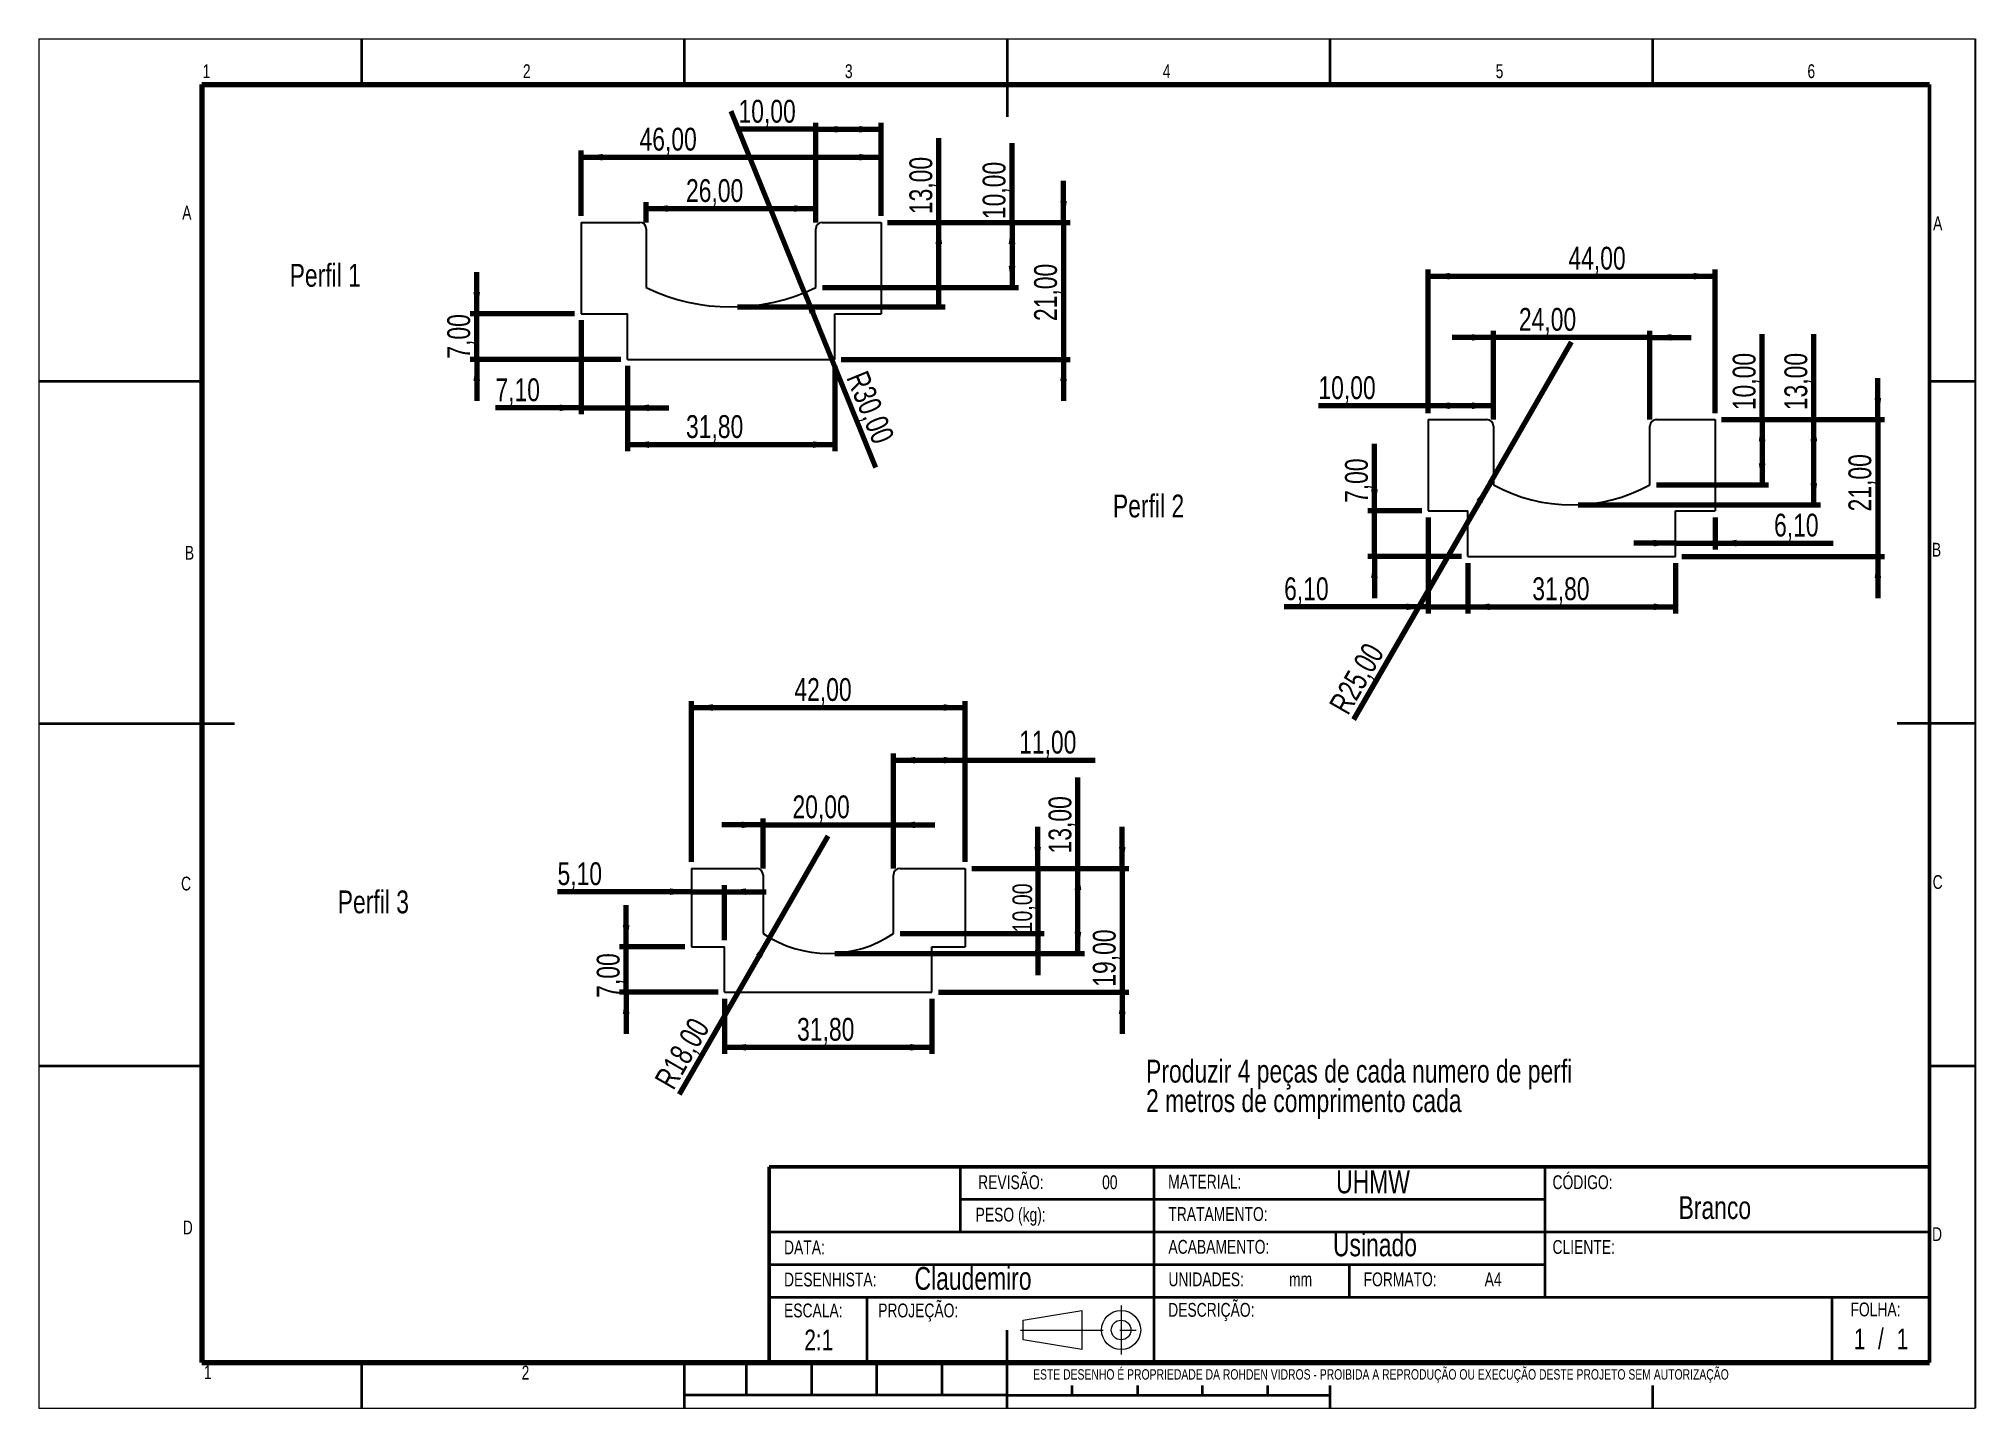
# Model space of a CAD drawing. Header units: millimetres. Extents: x 0 to 297, y 0 to 210.
import ezdxf

# ---------------------------------------------------------------- set-up
doc = ezdxf.new("R2010")
doc.units = ezdxf.units.MM
doc.linetypes.add('CENTERX2', pattern=[20.32, 12.7, -2.54, 2.54, -2.54])
doc.layers.add('LETRAS_PRETAS', color=7, linetype='Continuous')
doc.layers.add('LINHA_0_3MM', color=7, linetype='Continuous')
doc.layers.add('LINHA_0_5MM', color=7, linetype='Continuous', lineweight=70)
doc.styles.add('SLDTEXTSTYLE0', font='TXT', dxfattribs={"width": 0.75})
doc.dimstyles.new('SLDDIMSTYLE0', dxfattribs={"dimtxt": 3.5, "dimasz": 3.302, "dimexe": 0, "dimexo": 0.0625, "dimgap": 0.875, "dimtad": 1, "dimrnd": 1e-09, "dimzin": 12, "dimdsep": 46, "dimtxsty": 'SLDTEXTSTYLE0', "dimsah": 1, "dimcen": 0.09, "dimadec": 0, "dimazin": 3, "dimtfac": 1, "dimtmove": 0, "dimatfit": 0, "dimfxl": 0, "dimfrac": 2, "dimtolj": 1, "dimtzin": 12, "dimarcsym": 0})
doc.dimstyles.new('SLDDIMSTYLE1', dxfattribs={"dimtxt": 3.5, "dimasz": 3.302, "dimexe": 0, "dimexo": 0.0625, "dimgap": 0.875, "dimtad": 1, "dimrnd": 1e-09, "dimzin": 12, "dimdsep": 46, "dimtxsty": 'SLDTEXTSTYLE0', "dimsah": 1, "dimcen": 0.09, "dimadec": 0, "dimazin": 3, "dimtfac": 1, "dimtofl": 0, "dimtmove": 0, "dimatfit": 3, "dimfxl": 0, "dimfrac": 2, "dimtolj": 1, "dimtzin": 12, "dimarcsym": 0})
doc.dimstyles.new('SLDDIMSTYLE2', dxfattribs={"dimtxt": 3.5, "dimasz": 3.302, "dimexe": 0, "dimexo": 0.0625, "dimgap": 0.875, "dimtad": 1, "dimrnd": 1e-09, "dimzin": 12, "dimdsep": 46, "dimtxsty": 'SLDTEXTSTYLE0', "dimsah": 1, "dimcen": 0, "dimadec": 0, "dimazin": 3, "dimtfac": 1, "dimtofl": 0, "dimtmove": 0, "dimatfit": 3, "dimfxl": 0, "dimfrac": 2, "dimtolj": 1, "dimtzin": 12, "dimarcsym": 0})
doc.dimstyles.new('SLDDIMSTYLE3', dxfattribs={"dimtxt": 3, "dimasz": 3.302, "dimexe": 0, "dimexo": 0.0625, "dimgap": 0.75, "dimtad": 1, "dimrnd": 1e-09, "dimzin": 12, "dimdsep": 46, "dimtxsty": 'SLDTEXTSTYLE0', "dimsah": 1, "dimcen": 0.09, "dimadec": 0, "dimazin": 3, "dimtfac": 1, "dimtmove": 0, "dimatfit": 0, "dimfxl": 0, "dimfrac": 2, "dimtolj": 1, "dimtzin": 12, "dimarcsym": 0})

# ---------------------------------------------------------------- blocks, each defined once
blk = doc.blocks.new('SW_NOTE_0')
at = {"layer": 'LINHA_0_5MM', "color": 0, "char_height": 3.5, "attachment_point": 1, "style": 'SLDTEXTSTYLE0'}
for s, insert in [('Produzir 4 peças de cada numero de perfi', (0, 4.51)), ('2 metros de comprimento cada', (0, -0.01))]:
    blk.add_mtext(s, dxfattribs=dict(at, insert=insert))
blk = doc.blocks.new('SW_NOTE_0_1')
at = {"layer": 'LETRAS_PRETAS', "color": 0, "char_height": 2.117, "attachment_point": 1, "style": 'SLDTEXTSTYLE0'}
for s, insert in [('FORMATO:', (0, 2.73)), ('A4', (18.56, 2.73))]:
    blk.add_mtext(s, dxfattribs=dict(at, insert=insert))
blk = doc.blocks.new('SW_NOTE_0_2')
at = {"layer": 'LETRAS_PRETAS', "color": 0, "attachment_point": 1, "style": 'SLDTEXTSTYLE0'}
for s, insert, char_height in [('UNIDADES:', (0, 2.73), 2.12), ('mm', (18.5, 2.73), 2.117)]:
    blk.add_mtext(s, dxfattribs=dict(at, insert=insert, char_height=char_height))
blk = doc.blocks.new('SW_NOTE_0_3')
at = {"layer": 'LETRAS_PRETAS', "color": 0, "char_height": 3.17, "attachment_point": 2, "style": 'SLDTEXTSTYLE0'}
for s, insert in [('1', (1.19, 4.09)), ('/', (4.44, 4.09)), ('1', (7.76, 4.09))]:
    blk.add_mtext(s, dxfattribs=dict(at, insert=insert))
blk = doc.blocks.new('_D')
at = {"layer": 'LINHA_0_5MM'}
for p, q in [((166.17, 82.78), (166.17, 89.13)), ((143.09, 82.78), (167.17, 82.78)), ((166.17, 82.78), (166.17, 63.78)), ((137.99, 63.78), (167.17, 63.78)), ((166.17, 63.78), (166.17, 57.43))]:
    blk.add_line(p, q, dxfattribs=at)
for points in [[(166.17, 82.78), (166.68, 86.08), (165.66, 86.08)], [(166.17, 63.78), (165.66, 60.48), (166.68, 60.48)]]:
    blk.add_solid(points, dxfattribs=at)
at = {"layer": 'LINHA_0_5MM', "insert": (161.66, 64.64), "char_height": 3.5, "attachment_point": 1, "rotation": 90, "style": 'SLDTEXTSTYLE0'}
blk.add_mtext('19,00', dxfattribs=at)
blk = doc.blocks.new('_D_1')
at = {"layer": 'LINHA_0_5MM'}
for p, q in [((105.19, 62.78), (105.19, 54.35)), ((136.99, 62.78), (136.99, 54.35)), ((105.19, 55.35), (136.99, 55.35))]:
    blk.add_line(p, q, dxfattribs=at)
for points in [[(105.19, 55.35), (108.49, 54.84), (108.49, 55.86)], [(136.99, 55.35), (133.69, 55.86), (133.69, 54.84)]]:
    blk.add_solid(points, dxfattribs=at)
at = {"layer": 'LINHA_0_5MM', "insert": (116.31, 59.86), "char_height": 3.5, "attachment_point": 1, "style": 'SLDTEXTSTYLE0'}
blk.add_mtext('31,80', dxfattribs=at)
blk = doc.blocks.new('_D_2')
at = {"layer": 'LINHA_0_5MM'}
for q in [(121.09, 87.75), (98.22, 48.13)]:
    blk.add_line((112.09, 72.16), q, dxfattribs=at)
blk.add_solid([(112.09, 72.16), (110, 69.55), (110.88, 69.05)], dxfattribs=at)
at = {"layer": 'LINHA_0_5MM', "insert": (94.31, 50.38), "char_height": 3.5, "attachment_point": 1, "rotation": 60, "style": 'SLDTEXTSTYLE0'}
blk.add_mtext('R18,00', dxfattribs=at)
blk = doc.blocks.new('_D_3')
at = {"layer": 'LINHA_0_5MM'}
for p, q in [((100.09, 83.78), (100.09, 108.45)), ((100.09, 107.45), (142.09, 107.45)), ((142.09, 83.78), (142.09, 108.45))]:
    blk.add_line(p, q, dxfattribs=at)
for points in [[(100.09, 107.45), (103.39, 106.94), (103.39, 107.96)], [(142.09, 107.45), (138.79, 107.96), (138.79, 106.94)]]:
    blk.add_solid(points, dxfattribs=at)
at = {"layer": 'LINHA_0_5MM', "insert": (115.89, 111.96), "char_height": 3.5, "attachment_point": 1, "style": 'SLDTEXTSTYLE0'}
blk.add_mtext('42,00', dxfattribs=at)
blk = doc.blocks.new('_D_4')
at = {"layer": 'LINHA_0_5MM'}
for p, q in [((90.09, 70.78), (90.09, 77.13)), ((99.09, 70.78), (89.09, 70.78)), ((90.09, 63.78), (90.09, 70.78)), ((104.19, 63.78), (89.09, 63.78)), ((90.09, 63.78), (90.09, 57.43))]:
    blk.add_line(p, q, dxfattribs=at)
for points in [[(90.09, 70.78), (90.6, 74.08), (89.58, 74.08)], [(90.09, 63.78), (89.58, 60.48), (90.6, 60.48)]]:
    blk.add_solid(points, dxfattribs=at)
at = {"layer": 'LINHA_0_5MM', "insert": (85.58, 62.94), "char_height": 3.5, "attachment_point": 1, "rotation": 90, "style": 'SLDTEXTSTYLE0'}
blk.add_mtext('7,00', dxfattribs=at)
blk = doc.blocks.new('_D_5')
at = {"layer": 'LINHA_0_5MM'}
for p, q in [((131.09, 82.78), (131.09, 100.38)), ((131.09, 99.38), (142.09, 99.38)), ((142.09, 83.78), (142.09, 100.38)), ((142.09, 99.38), (162, 99.38))]:
    blk.add_line(p, q, dxfattribs=at)
for points in [[(131.09, 99.38), (134.39, 98.87), (134.39, 99.88)], [(142.09, 99.38), (138.79, 99.88), (138.79, 98.87)]]:
    blk.add_solid(points, dxfattribs=at)
at = {"layer": 'LINHA_0_5MM', "insert": (150.36, 103.89), "char_height": 3.5, "attachment_point": 1, "style": 'SLDTEXTSTYLE0'}
blk.add_mtext('11,00', dxfattribs=at)
blk = doc.blocks.new('_D_6')
at = {"layer": 'LINHA_0_5MM'}
for p, q in [((105.19, 71.78), (105.19, 80.21)), ((100.09, 79.21), (79.56, 79.21)), ((100.09, 79.21), (105.19, 79.21)), ((105.19, 79.21), (111.54, 79.21))]:
    blk.add_line(p, q, dxfattribs=at)
for points in [[(100.09, 79.21), (96.79, 79.72), (96.79, 78.7)], [(105.19, 79.21), (108.49, 78.7), (108.49, 79.72)]]:
    blk.add_solid(points, dxfattribs=at)
at = {"layer": 'LINHA_0_5MM', "insert": (79.56, 83.72), "char_height": 3.5, "attachment_point": 1, "style": 'SLDTEXTSTYLE0'}
blk.add_mtext('5,10', dxfattribs=at)
blk = doc.blocks.new('_D_7')
at = {"layer": 'LINHA_0_5MM'}
for p, q in [((153.21, 82.78), (153.21, 89.13)), ((143.09, 82.78), (154.21, 82.78)), ((153.21, 82.78), (153.21, 72.78)), ((132.09, 72.78), (154.21, 72.78)), ((153.21, 72.78), (153.21, 66.43))]:
    blk.add_line(p, q, dxfattribs=at)
for points in [[(153.21, 82.78), (153.71, 86.08), (152.7, 86.08)], [(153.21, 72.78), (152.7, 69.48), (153.71, 69.48)]]:
    blk.add_solid(points, dxfattribs=at)
at = {"layer": 'LINHA_0_5MM', "insert": (149.34, 72.95), "char_height": 3, "attachment_point": 1, "rotation": 90, "style": 'SLDTEXTSTYLE0'}
blk.add_mtext('10,00', dxfattribs=at)
blk = doc.blocks.new('_D_8')
at = {"layer": 'LINHA_0_5MM'}
for p, q in [((111.09, 89.45), (104.74, 89.45)), ((111.09, 82.78), (111.09, 90.45)), ((111.09, 89.45), (131.09, 89.45)), ((131.09, 82.78), (131.09, 90.45)), ((131.09, 89.45), (137.44, 89.45))]:
    blk.add_line(p, q, dxfattribs=at)
for points in [[(111.09, 89.45), (107.79, 89.96), (107.79, 88.95)], [(131.09, 89.45), (134.39, 88.95), (134.39, 89.96)]]:
    blk.add_solid(points, dxfattribs=at)
at = {"layer": 'LINHA_0_5MM', "insert": (115.6, 93.97), "char_height": 3.5, "attachment_point": 1, "style": 'SLDTEXTSTYLE0'}
blk.add_mtext('20,00', dxfattribs=at)
blk = doc.blocks.new('_D_9')
at = {"layer": 'LINHA_0_5MM'}
for p, q in [((159.38, 82.78), (159.38, 96.71)), ((143.09, 82.78), (160.38, 82.78)), ((159.38, 69.75), (159.38, 82.78)), ((122.09, 69.75), (160.38, 69.75))]:
    blk.add_line(p, q, dxfattribs=at)
for points in [[(159.38, 82.78), (158.87, 79.48), (159.89, 79.48)], [(159.38, 69.75), (159.89, 73.05), (158.87, 73.05)]]:
    blk.add_solid(points, dxfattribs=at)
at = {"layer": 'LINHA_0_5MM', "insert": (154.87, 85.07), "char_height": 3.5, "attachment_point": 1, "rotation": 90, "style": 'SLDTEXTSTYLE0'}
blk.add_mtext('13,00', dxfattribs=at)
blk = doc.blocks.new('_D_10')
at = {"layer": 'LINHA_0_5MM'}
for p, q in [((282.06, 151.59), (282.06, 157.94)), ((258.1, 151.59), (283.06, 151.59)), ((282.06, 151.59), (282.06, 130.59)), ((252, 130.59), (283.06, 130.59)), ((282.06, 130.59), (282.06, 124.24))]:
    blk.add_line(p, q, dxfattribs=at)
for points in [[(282.06, 151.59), (282.57, 154.89), (281.56, 154.89)], [(282.06, 130.59), (281.56, 127.29), (282.57, 127.29)]]:
    blk.add_solid(points, dxfattribs=at)
at = {"layer": 'LINHA_0_5MM', "insert": (277.55, 137.52), "char_height": 3.5, "attachment_point": 1, "rotation": 90, "style": 'SLDTEXTSTYLE0'}
blk.add_mtext('21,00', dxfattribs=at)
blk = doc.blocks.new('_D_11')
at = {"layer": 'LINHA_0_5MM'}
for p, q in [((219.2, 129.59), (219.2, 121.89)), ((251, 129.59), (251, 121.89)), ((219.2, 122.89), (251, 122.89))]:
    blk.add_line(p, q, dxfattribs=at)
for points in [[(219.2, 122.89), (222.5, 122.39), (222.5, 123.4)], [(251, 122.89), (247.7, 123.4), (247.7, 122.39)]]:
    blk.add_solid(points, dxfattribs=at)
at = {"layer": 'LINHA_0_5MM', "insert": (229.06, 127.41), "char_height": 3.5, "attachment_point": 1, "style": 'SLDTEXTSTYLE0'}
blk.add_mtext('31,80', dxfattribs=at)
blk = doc.blocks.new('_D_12')
at = {"layer": 'LINHA_0_5MM'}
for q in [(235.1, 163.52), (201.66, 105.61)]:
    blk.add_line((222.6, 141.87), q, dxfattribs=at)
blk.add_solid([(222.6, 141.87), (220.51, 139.27), (221.39, 138.76)], dxfattribs=at)
at = {"layer": 'LINHA_0_5MM', "insert": (197.76, 107.86), "char_height": 3.5, "attachment_point": 1, "rotation": 60, "style": 'SLDTEXTSTYLE0'}
blk.add_mtext('R25,00', dxfattribs=at)
blk = doc.blocks.new('_D_13')
at = {"layer": 'LINHA_0_5MM'}
for p, q in [((213.1, 152.59), (213.1, 174.59)), ((213.1, 173.59), (257.1, 173.59)), ((257.1, 152.59), (257.1, 174.59))]:
    blk.add_line(p, q, dxfattribs=at)
for points in [[(213.1, 173.59), (216.4, 173.08), (216.4, 174.1)], [(257.1, 173.59), (253.8, 174.1), (253.8, 173.08)]]:
    blk.add_solid(points, dxfattribs=at)
at = {"layer": 'LINHA_0_5MM', "insert": (234.6, 178.1), "char_height": 3.5, "attachment_point": 1, "style": 'SLDTEXTSTYLE0'}
blk.add_mtext('44,00', dxfattribs=at)
blk = doc.blocks.new('_D_14')
at = {"layer": 'LINHA_0_5MM'}
for p, q in [((213.1, 152.59), (213.1, 154.73)), ((223.1, 151.59), (223.1, 154.73)), ((213.1, 153.73), (196.26, 153.73)), ((223.1, 153.73), (213.1, 153.73))]:
    blk.add_line(p, q, dxfattribs=at)
for points in [[(213.1, 153.73), (216.4, 153.22), (216.4, 154.24)], [(223.1, 153.73), (219.8, 154.24), (219.8, 153.22)]]:
    blk.add_solid(points, dxfattribs=at)
at = {"layer": 'LINHA_0_5MM', "insert": (196.26, 158.24), "char_height": 3.5, "attachment_point": 1, "style": 'SLDTEXTSTYLE0'}
blk.add_mtext('10,00', dxfattribs=at)
blk = doc.blocks.new('_D_15')
at = {"layer": 'LINHA_0_5MM'}
for p, q in [((257.1, 136.59), (257.1, 131.66)), ((251, 132.66), (244.65, 132.66)), ((251, 132.66), (257.1, 132.66)), ((257.1, 132.66), (275.19, 132.66))]:
    blk.add_line(p, q, dxfattribs=at)
for points in [[(251, 132.66), (247.7, 133.17), (247.7, 132.15)], [(257.1, 132.66), (260.4, 132.15), (260.4, 133.17)]]:
    blk.add_solid(points, dxfattribs=at)
at = {"layer": 'LINHA_0_5MM', "insert": (266.14, 137.17), "char_height": 3.5, "attachment_point": 1, "style": 'SLDTEXTSTYLE0'}
blk.add_mtext('6,10', dxfattribs=at)
blk = doc.blocks.new('_D_16')
at = {"layer": 'LINHA_0_5MM'}
for p, q in [((204.85, 137.59), (204.85, 147.86)), ((212.1, 137.59), (203.85, 137.59)), ((204.85, 130.59), (204.85, 137.59)), ((218.2, 130.59), (203.85, 130.59)), ((204.85, 130.59), (204.85, 124.24))]:
    blk.add_line(p, q, dxfattribs=at)
for points in [[(204.85, 137.59), (205.36, 140.89), (204.34, 140.89)], [(204.85, 130.59), (204.34, 127.29), (205.36, 127.29)]]:
    blk.add_solid(points, dxfattribs=at)
at = {"layer": 'LINHA_0_5MM', "insert": (200.34, 138.81), "char_height": 3.5, "attachment_point": 1, "rotation": 90, "style": 'SLDTEXTSTYLE0'}
blk.add_mtext('7,00', dxfattribs=at)
blk = doc.blocks.new('_D_17')
at = {"layer": 'LINHA_0_5MM'}
for p, q in [((213.1, 136.59), (213.1, 121.89)), ((219.2, 129.59), (219.2, 121.89)), ((213.1, 122.89), (191, 122.89)), ((213.1, 122.89), (219.2, 122.89)), ((219.2, 122.89), (225.55, 122.89))]:
    blk.add_line(p, q, dxfattribs=at)
for points in [[(213.1, 122.89), (209.8, 123.4), (209.8, 122.39)], [(219.2, 122.89), (222.5, 122.39), (222.5, 123.4)]]:
    blk.add_solid(points, dxfattribs=at)
at = {"layer": 'LINHA_0_5MM', "insert": (191, 127.41), "char_height": 3.5, "attachment_point": 1, "style": 'SLDTEXTSTYLE0'}
blk.add_mtext('6,10', dxfattribs=at)
blk = doc.blocks.new('_D_18')
at = {"layer": 'LINHA_0_5MM'}
for p, q in [((264.31, 151.59), (264.31, 164.68)), ((258.1, 151.59), (265.31, 151.59)), ((264.31, 151.59), (264.31, 141.59)), ((248.1, 141.59), (265.31, 141.59))]:
    blk.add_line(p, q, dxfattribs=at)
for points in [[(264.31, 151.59), (263.8, 148.29), (264.82, 148.29)], [(264.31, 141.59), (264.82, 144.89), (263.8, 144.89)]]:
    blk.add_solid(points, dxfattribs=at)
at = {"layer": 'LINHA_0_5MM', "insert": (259.8, 153.04), "char_height": 3.5, "attachment_point": 1, "rotation": 90, "style": 'SLDTEXTSTYLE0'}
blk.add_mtext('10,00', dxfattribs=at)
blk = doc.blocks.new('_D_19')
at = {"layer": 'LINHA_0_5MM'}
for p, q in [((223.1, 164.2), (216.75, 164.2)), ((223.1, 151.59), (223.1, 165.2)), ((247.1, 164.2), (223.1, 164.2)), ((247.1, 151.59), (247.1, 165.2)), ((247.1, 164.2), (253.45, 164.2))]:
    blk.add_line(p, q, dxfattribs=at)
for points in [[(223.1, 164.2), (219.8, 164.71), (219.8, 163.7)], [(247.1, 164.2), (250.4, 163.7), (250.4, 164.71)]]:
    blk.add_solid(points, dxfattribs=at)
at = {"layer": 'LINHA_0_5MM', "insert": (227.01, 168.72), "char_height": 3.5, "attachment_point": 1, "style": 'SLDTEXTSTYLE0'}
blk.add_mtext('24,00', dxfattribs=at)
blk = doc.blocks.new('_D_20')
at = {"layer": 'LINHA_0_5MM'}
for p, q in [((272.24, 151.59), (272.24, 164.68)), ((258.1, 151.59), (273.24, 151.59)), ((272.24, 138.52), (272.24, 151.59)), ((236.1, 138.52), (273.24, 138.52))]:
    blk.add_line(p, q, dxfattribs=at)
for points in [[(272.24, 151.59), (271.73, 148.29), (272.75, 148.29)], [(272.24, 138.52), (272.75, 141.83), (271.73, 141.83)]]:
    blk.add_solid(points, dxfattribs=at)
at = {"layer": 'LINHA_0_5MM', "insert": (267.73, 153.04), "char_height": 3.5, "attachment_point": 1, "rotation": 90, "style": 'SLDTEXTSTYLE0'}
blk.add_mtext('13,00', dxfattribs=at)
blk = doc.blocks.new('_D_21')
at = {"layer": 'LINHA_0_5MM'}
for p, q in [((83.18, 182.84), (83.18, 192.84)), ((83.18, 191.84), (129.18, 191.84)), ((129.18, 182.84), (129.18, 192.84))]:
    blk.add_line(p, q, dxfattribs=at)
for points in [[(83.18, 191.84), (86.48, 191.33), (86.48, 192.34)], [(129.18, 191.84), (125.87, 192.34), (125.87, 191.33)]]:
    blk.add_solid(points, dxfattribs=at)
at = {"layer": 'LINHA_0_5MM', "insert": (92.14, 196.35), "char_height": 3.5, "attachment_point": 1, "style": 'SLDTEXTSTYLE0'}
blk.add_mtext('46,00', dxfattribs=at)
blk = doc.blocks.new('_D_22')
at = {"layer": 'LINHA_0_5MM'}
for p, q in [((93.18, 181.84), (93.18, 184.96)), ((119.18, 181.84), (119.18, 184.96)), ((93.18, 183.96), (119.18, 183.96))]:
    blk.add_line(p, q, dxfattribs=at)
for points in [[(93.18, 183.96), (96.48, 183.45), (96.48, 184.47)], [(119.18, 183.96), (115.87, 184.47), (115.87, 183.45)]]:
    blk.add_solid(points, dxfattribs=at)
at = {"layer": 'LINHA_0_5MM', "insert": (99.27, 188.47), "char_height": 3.5, "attachment_point": 1, "style": 'SLDTEXTSTYLE0'}
blk.add_mtext('26,00', dxfattribs=at)
blk = doc.blocks.new('_D_23')
at = {"layer": 'LINHA_0_5MM'}
for q in [(106.18, 198.87), (128.32, 144.26)]:
    blk.add_line((117.45, 171.07), q, dxfattribs=at)
blk.add_solid([(117.45, 171.07), (118.22, 167.82), (119.16, 168.2)], dxfattribs=at)
at = {"layer": 'LINHA_0_5MM', "insert": (127.06, 159.37), "char_height": 3.5, "attachment_point": 1, "rotation": 292.0748, "style": 'SLDTEXTSTYLE0'}
blk.add_mtext('R30,00', dxfattribs=at)
blk = doc.blocks.new('_D_24')
at = {"layer": 'LINHA_0_5MM'}
for p, q in [((90.28, 159.84), (90.28, 146.77)), ((122.08, 159.84), (122.08, 146.77)), ((90.28, 147.77), (122.08, 147.77))]:
    blk.add_line(p, q, dxfattribs=at)
for points in [[(90.28, 147.77), (93.58, 147.26), (93.58, 148.27)], [(122.08, 147.77), (118.77, 148.27), (118.77, 147.26)]]:
    blk.add_solid(points, dxfattribs=at)
at = {"layer": 'LINHA_0_5MM', "insert": (99.27, 152.28), "char_height": 3.5, "attachment_point": 1, "style": 'SLDTEXTSTYLE0'}
blk.add_mtext('31,80', dxfattribs=at)
blk = doc.blocks.new('_D_25')
at = {"layer": 'LINHA_0_5MM'}
for p, q in [((157.18, 181.84), (157.18, 188.19)), ((130.18, 181.84), (158.18, 181.84)), ((157.18, 181.84), (157.18, 160.84)), ((123.08, 160.84), (158.18, 160.84)), ((157.18, 160.84), (157.18, 154.49))]:
    blk.add_line(p, q, dxfattribs=at)
for points in [[(157.18, 181.84), (157.68, 185.14), (156.67, 185.14)], [(157.18, 160.84), (156.67, 157.53), (157.68, 157.53)]]:
    blk.add_solid(points, dxfattribs=at)
at = {"layer": 'LINHA_0_5MM', "insert": (152.66, 166.71), "char_height": 3.5, "attachment_point": 1, "rotation": 90, "style": 'SLDTEXTSTYLE0'}
blk.add_mtext('21,00', dxfattribs=at)
blk = doc.blocks.new('_D_26')
at = {"layer": 'LINHA_0_5MM'}
for p, q in [((83.18, 166.84), (83.18, 152.41)), ((90.28, 159.84), (90.28, 152.41)), ((83.18, 153.41), (70.04, 153.41)), ((83.18, 153.41), (90.28, 153.41)), ((90.28, 153.41), (96.63, 153.41))]:
    blk.add_line(p, q, dxfattribs=at)
for points in [[(83.18, 153.41), (79.87, 153.92), (79.87, 152.9)], [(90.28, 153.41), (93.58, 152.9), (93.58, 153.92)]]:
    blk.add_solid(points, dxfattribs=at)
at = {"layer": 'LINHA_0_5MM', "insert": (70.04, 157.92), "char_height": 3.5, "attachment_point": 1, "style": 'SLDTEXTSTYLE0'}
blk.add_mtext('7,10', dxfattribs=at)
blk = doc.blocks.new('_D_27')
at = {"layer": 'LINHA_0_5MM'}
for p, q in [((67.18, 167.84), (67.18, 174.19)), ((82.18, 167.84), (66.18, 167.84)), ((67.18, 160.84), (67.18, 167.84)), ((89.28, 160.84), (66.18, 160.84)), ((67.18, 160.84), (67.18, 154.49))]:
    blk.add_line(p, q, dxfattribs=at)
for points in [[(67.18, 167.84), (67.68, 171.14), (66.67, 171.14)], [(67.18, 160.84), (66.67, 157.53), (67.68, 157.53)]]:
    blk.add_solid(points, dxfattribs=at)
at = {"layer": 'LINHA_0_5MM', "insert": (62.66, 160.94), "char_height": 3.5, "attachment_point": 1, "rotation": 90, "style": 'SLDTEXTSTYLE0'}
blk.add_mtext('7,00', dxfattribs=at)
blk = doc.blocks.new('_D_28')
at = {"layer": 'LINHA_0_5MM'}
for p, q in [((119.18, 196.12), (107.32, 196.12)), ((119.18, 181.84), (119.18, 197.12)), ((119.18, 196.12), (129.18, 196.12)), ((129.18, 182.84), (129.18, 197.12))]:
    blk.add_line(p, q, dxfattribs=at)
for points in [[(119.18, 196.12), (122.48, 195.61), (122.48, 196.62)], [(129.18, 196.12), (125.87, 196.62), (125.87, 195.61)]]:
    blk.add_solid(points, dxfattribs=at)
at = {"layer": 'LINHA_0_5MM', "insert": (107.32, 200.63), "char_height": 3.5, "attachment_point": 1, "style": 'SLDTEXTSTYLE0'}
blk.add_mtext('10,00', dxfattribs=at)
blk = doc.blocks.new('_D_29')
at = {"layer": 'LINHA_0_5MM'}
for p, q in [((149.27, 181.84), (149.27, 193.98)), ((130.18, 181.84), (150.27, 181.84)), ((149.27, 181.84), (149.27, 171.84)), ((120.18, 171.84), (150.27, 171.84))]:
    blk.add_line(p, q, dxfattribs=at)
for points in [[(149.27, 181.84), (148.76, 178.53), (149.78, 178.53)], [(149.27, 171.84), (149.78, 175.14), (148.76, 175.14)]]:
    blk.add_solid(points, dxfattribs=at)
at = {"layer": 'LINHA_0_5MM', "insert": (144.76, 182.34), "char_height": 3.5, "attachment_point": 1, "rotation": 90, "style": 'SLDTEXTSTYLE0'}
blk.add_mtext('10,00', dxfattribs=at)
blk = doc.blocks.new('_D_30')
at = {"layer": 'LINHA_0_5MM'}
for p, q in [((138.04, 181.84), (138.04, 194.74)), ((130.18, 181.84), (139.04, 181.84)), ((138.04, 168.87), (138.04, 181.84)), ((107.18, 168.87), (139.04, 168.87))]:
    blk.add_line(p, q, dxfattribs=at)
for points in [[(138.04, 181.84), (137.53, 178.53), (138.55, 178.53)], [(138.04, 168.87), (138.55, 172.18), (137.53, 172.18)]]:
    blk.add_solid(points, dxfattribs=at)
at = {"layer": 'LINHA_0_5MM', "insert": (133.53, 183.1), "char_height": 3.5, "attachment_point": 1, "rotation": 90, "style": 'SLDTEXTSTYLE0'}
blk.add_mtext('13,00', dxfattribs=at)

msp = doc.modelspace()

# ---------------------------------------------------------------- linework, layer by layer
at = {"color": 7, "linetype": 'Continuous', "lineweight": 18}
for p, q in [((0, 210), (297, 210)), ((0, 210), (0, 0)), ((150.997, 13.5), (160, 15)), ((160, 15), (160, 9)), ((150.997, 10.5), (150.997, 13.5)), ((0, 10), (0, 0)), ((160, 9), (150.997, 10.5)), ((0, 0), (297, 0))]:
    msp.add_line(p, q, dxfattribs=at)
at = {"color": 7, "linetype": 'Continuous', "lineweight": 25}
for p, q in [((297, 210), (297, 0)), ((83.176, 181.837), (83.176, 167.837)), ((83.176, 181.837), (92.176, 181.837)), ((120.176, 181.837), (129.176, 181.837)), ((129.176, 181.837), (129.176, 167.837)), ((93.176, 180.837), (93.176, 171.837)), ((119.176, 171.837), (119.176, 180.837)), ((83.176, 167.837), (90.276, 167.837)), ((90.276, 160.837), (90.276, 167.837)), ((122.076, 167.837), (129.176, 167.837)), ((122.076, 160.837), (122.076, 167.837)), ((90.276, 160.837), (122.076, 160.837)), ((213.101, 151.592), (213.101, 137.592)), ((213.101, 151.592), (222.101, 151.592)), ((248.101, 151.592), (257.101, 151.592)), ((257.101, 151.592), (257.101, 137.592)), ((223.101, 150.592), (223.101, 141.592)), ((247.101, 141.592), (247.101, 150.592)), ((213.101, 137.592), (219.201, 137.592)), ((219.201, 130.592), (219.201, 137.592)), ((251.001, 137.592), (257.101, 137.592)), ((251.001, 130.592), (251.001, 137.592)), ((219.201, 130.592), (251.001, 130.592)), ((100.09, 82.78), (100.09, 70.78)), ((100.09, 82.78), (110.09, 82.78)), ((111.09, 81.78), (111.09, 72.78)), ((131.09, 72.78), (131.09, 81.78)), ((132.09, 82.78), (142.09, 82.78)), ((142.09, 82.78), (142.09, 70.78)), ((100.09, 70.78), (105.19, 70.78)), ((105.19, 63.78), (105.19, 70.78)), ((136.99, 70.78), (142.09, 70.78)), ((136.99, 63.78), (136.99, 70.78)), ((105.19, 63.78), (136.99, 63.78))]:
    msp.add_line(p, q, dxfattribs=at)
at = {"color": 7, "linetype": 'CENTERX2', "lineweight": 18}
for p, q in [((166, 15.76), (166, 8.22)), ((150.55, 12), (169.502, 12))]:
    msp.add_line(p, q, dxfattribs=at)
at = {"color": 7, "linetype": 'Continuous', "lineweight": 18}
for radius in [3, 1.5]:
    msp.add_circle((166, 12), radius, dxfattribs=at)
at = {"color": 7, "linetype": 'Continuous', "lineweight": 25}
for centre, radius, start, end in [((92.176, 180.837), 1, 0, 90), ((120.176, 180.837), 1, 90, 180), ((106.176, 198.874), 30, 244.32071, 295.67929), ((222.101, 150.592), 1, 0, 90), ((248.101, 150.592), 1, 90, 180), ((235.101, 163.524), 25, 241.3146, 298.6854), ((110.09, 81.78), 1, 0, 90), ((132.09, 81.78), 1, 90, 180), ((121.09, 87.747), 18, 236.25101, 303.74899)]:
    msp.add_arc(centre, radius, start, end, dxfattribs=at)
at = {"layer": 'LINHA_0_3MM', "lineweight": 35}
for p, q in [((49.5, 210), (49.5, 203)), ((99, 210), (99, 203)), ((148.5, 210), (148.5, 198)), ((198, 210), (198, 203)), ((247.5, 210), (247.5, 203)), ((0, 157.5), (25, 157.5)), ((290, 157.5), (297, 157.5)), ((0, 105), (30, 105)), ((297, 105), (285, 105)), ((0, 52.5), (25, 52.5)), ((290, 52.5), (297, 52.5)), ((148.5, 0), (148.5, 12)), ((49.5, 7), (49.5, 0)), ((99, 7), (99, 0)), ((108.5, 7), (108.5, 2)), ((118.5, 7), (118.5, 2)), ((128.5, 7), (128.5, 2)), ((138.5, 7), (138.5, 2)), ((158.5, 2), (158.5, 3.5)), ((168.5, 3.5), (168.5, 2)), ((178.5, 2), (178.5, 3.5)), ((188.5, 2), (188.5, 3.5)), ((198, 3.5), (198, 0)), ((247.5, 3.5), (247.5, 0)), ((148.5, 2), (99, 2)), ((148.5, 2), (198, 2))]:
    msp.add_line(p, q, dxfattribs=at)
at = {"layer": 'LINHA_0_3MM', "color": 7, "lineweight": 35}
for p, q in [((141.335, 37), (141.335, 27)), ((171, 37), (171, 7)), ((231, 37), (231, 17)), ((231, 32), (141.335, 32)), ((290, 27), (112, 27)), ((231, 22), (112, 22)), ((201, 22), (201, 17)), ((290, 17), (112, 17)), ((127, 17), (127, 7)), ((275, 17), (275, 7))]:
    msp.add_line(p, q, dxfattribs=at)
at = {"layer": 'LINHA_0_5MM'}
for p, q in [((25, 203), (290, 203)), ((25, 203), (25, 7)), ((25, 7), (290, 7))]:
    msp.add_line(p, q, dxfattribs=at)
at = {"layer": 'LINHA_0_5MM', "lineweight": 50}
for p, q in [((290, 203), (290, 7)), ((112, 7), (112, 37)), ((112, 37), (290, 37))]:
    msp.add_line(p, q, dxfattribs=at)

# ---------------------------------------------------------------- block references
at = {"layer": 'LETRAS_PRETAS'}
for name, p in [('SW_NOTE_0_2', (173.259, 18.098)), ('SW_NOTE_0_1', (203.194, 18.096)), ('SW_NOTE_0_3', (278.079, 8.136))]:
    msp.add_blockref(name, p, dxfattribs=at)
at = {"layer": 'LINHA_0_5MM'}
msp.add_blockref('SW_NOTE_0', (169.831, 48.929), dxfattribs=at)

# ---------------------------------------------------------------- texts
at = {"color": 7, "linetype": 'Continuous', "lineweight": 0, "attachment_point": 1, "style": 'SLDTEXTSTYLE0'}
for s, insert, char_height in [('1', (25.124, 206.082), 2.117), ('2', (74.254, 206.082), 2.117), ('3', (123.641, 206.082), 2.117), ('4', (172.395, 206.082), 2.117), ('5', (223.444, 206.082), 2.117), ('6', (271.258, 206.082), 2.117), ('A', (22.006, 184.379), 2.117), ('A', (290.534, 182.754), 2.117), ('B', (22.416, 132.238), 2.117), ('B', (290.352, 132.706), 2.117), ('C', (21.828, 81.517), 2.117), ('C', (290.462, 81.75), 2.117), ('D', (22.095, 28.781), 2.117), ('D', (290.372, 27.763), 2.117), ('1', (25.327, 6.584), 2.117), ('2', (74.064, 6.52), 2.117), ('ESTE DESENHO É PROPRIEDADE DA ROHDEN VIDROS - PROIBIDA A REPRODUÇÃO OU EXECUÇÃO DESTE PROJETO SEM AUTORIZAÇÃO', (152.504, 5.986), 1.5875)]:
    msp.add_mtext(s, dxfattribs=dict(at, insert=insert, char_height=char_height))
at = {"layer": 'LETRAS_PRETAS', "style": 'SLDTEXTSTYLE0'}
for s, insert, char_height, attachment_point in [('REVISÃO:', (144.075, 35.722), 2.12, 1), ('00', (164.269, 35.715), 2.1167, 2), ('MATERIAL:', (173.221, 35.812), 2.12, 1), ('CÓDIGO:', (232.162, 35.722), 2.12, 1), ('PESO (kg):', (143.69, 30.751), 2.12, 1), ('TRATAMENTO:', (173.24, 30.842), 2.12, 1), ('DATA:', (114.304, 25.726), 2.12, 1), ('ACABAMENTO:', (173.259, 25.816), 2.12, 1), ('CLIENTE:', (232.162, 25.795), 2.12, 1), ('DESENHISTA:', (114.304, 20.798), 2.12, 1), ('ESCALA:', (114.304, 16.059), 2.12, 1), ('PROJEÇÃO:', (128.743, 16.059), 2.12, 1), ('DESCRIÇÃO:', (173.221, 16.149), 2.12, 1), ('FOLHA:', (277.854, 16.213), 2.12, 1), ('2:1', (119.631, 12.06), 3.175, 2)]:
    msp.add_mtext(s, dxfattribs=dict(at, insert=insert, char_height=char_height, attachment_point=attachment_point))
at = {"layer": 'LINHA_0_5MM', "char_height": 3.5, "attachment_point": 1, "style": 'SLDTEXTSTYLE0'}
for s, insert in [('Perfil 1', (38.479, 175.475)), ('Perfil 2', (164.746, 140.104)), ('Perfil 3', (45.857, 79.396)), ('UHMW', (198.984, 36.459)), ('Branco', (251.499, 32.519)), ('Usinado', (198.497, 26.806)), ('Claudemiro', (134.321, 21.661))]:
    msp.add_mtext(s, dxfattribs=dict(at, insert=insert))

# ---------------------------------------------------------------- dimensions: what is measured, and where the dimension line sits
at = {"layer": 'LINHA_0_5MM'}
for base, p1, p2, dimstyle, picture, middle in [((129.176, 196.116), (119.176, 180.837), (129.176, 181.837), 'SLDDIMSTYLE1', '_D_28', (113.134, 196.116)), ((129.176, 191.837), (83.176, 181.837), (129.176, 181.837), 'SLDDIMSTYLE1', '_D_21', (97.954, 191.837)), ((119.176, 183.96), (93.176, 180.837), (119.176, 180.837), 'SLDDIMSTYLE0', '_D_22', (105.087, 183.96)), ((257.101, 173.592), (213.101, 151.592), (257.101, 151.592), 'SLDDIMSTYLE1', '_D_13', (240.417, 173.592)), ((90.276, 153.409), (83.176, 167.837), (90.276, 160.837), 'SLDDIMSTYLE0', '_D_26', (74.563, 153.409)), ((223.101, 164.205), (247.101, 150.592), (223.101, 150.592), 'SLDDIMSTYLE0', '_D_19', (232.829, 164.205)), ((122.076, 147.766), (90.276, 160.837), (122.076, 160.837), 'SLDDIMSTYLE1', '_D_24', (105.087, 147.766)), ((213.101, 153.728), (223.101, 150.592), (213.101, 151.592), 'SLDDIMSTYLE1', '_D_14', (202.083, 153.728)), ((219.201, 122.894), (213.101, 137.592), (219.201, 130.592), 'SLDDIMSTYLE0', '_D_17', (195.521, 122.894)), ((257.101, 132.66), (251.001, 130.592), (257.101, 137.592), 'SLDDIMSTYLE0', '_D_15', (270.662, 132.66)), ((251.001, 122.894), (219.201, 130.592), (251.001, 130.592), 'SLDDIMSTYLE1', '_D_11', (234.878, 122.894)), ((142.09, 107.452), (100.09, 82.78), (142.09, 82.78), 'SLDDIMSTYLE1', '_D_3', (121.707, 107.452)), ((142.09, 99.375), (131.09, 81.78), (142.09, 82.78), 'SLDDIMSTYLE1', '_D_5', (156.182, 99.375)), ((131.09, 89.454), (111.09, 81.78), (131.09, 81.78), 'SLDDIMSTYLE0', '_D_8', (121.416, 89.454)), ((105.19, 79.211), (100.09, 82.78), (105.19, 70.78), 'SLDDIMSTYLE0', '_D_6', (84.09, 79.211)), ((136.99, 55.352), (105.19, 63.78), (136.99, 63.78), 'SLDDIMSTYLE1', '_D_1', (122.129, 55.352))]:
    dim = msp.add_linear_dim(base=base, p1=p1, p2=p2, dimstyle=dimstyle, dxfattribs=at)
    dim.commit()
    dim.dimension.update_dxf_attribs({"geometry": picture, "text_midpoint": middle, "dimtype": 160})
for center, mpoint, picture, middle in [((106.176, 198.874), (117.45, 171.073), '_D_23', (125.632, 150.898)), ((235.101, 163.524), (222.601, 141.873), '_D_12', (205.248, 111.817)), ((121.09, 87.747), (112.09, 72.159), '_D_2', (101.784, 54.308))]:
    dim = msp.add_radius_dim(center=center, mpoint=mpoint, dimstyle='SLDDIMSTYLE2', dxfattribs=at)
    dim.commit()
    dim.dimension.update_dxf_attribs({"geometry": picture, "text_midpoint": middle, "dimtype": 164})
for base, p1, p2, dimstyle, picture, middle in [((138.039, 181.837), (106.176, 168.874), (129.176, 181.837), 'SLDDIMSTYLE1', '_D_30', (138.039, 188.917)), ((149.267, 171.837), (129.176, 181.837), (119.176, 171.837), 'SLDDIMSTYLE1', '_D_29', (149.267, 188.157)), ((157.176, 160.837), (129.176, 181.837), (122.076, 160.837), 'SLDDIMSTYLE0', '_D_25', (157.176, 172.533)), ((67.176, 167.837), (90.276, 160.837), (83.176, 167.837), 'SLDDIMSTYLE0', '_D_27', (67.176, 165.468)), ((272.241, 151.592), (235.101, 138.524), (257.101, 151.592), 'SLDDIMSTYLE1', '_D_20', (272.241, 158.862)), ((264.308, 141.592), (257.101, 151.592), (247.101, 141.592), 'SLDDIMSTYLE1', '_D_18', (264.308, 158.862)), ((282.063, 130.592), (257.101, 151.592), (251.001, 130.592), 'SLDDIMSTYLE0', '_D_10', (282.063, 143.335)), ((204.848, 137.592), (219.201, 130.592), (213.101, 137.592), 'SLDDIMSTYLE0', '_D_16', (204.848, 143.335)), ((159.379, 82.78), (121.09, 69.747), (142.09, 82.78), 'SLDDIMSTYLE1', '_D_9', (159.379, 90.888)), ((153.207, 72.78), (142.09, 82.78), (131.09, 72.78), 'SLDDIMSTYLE3', '_D_7', (153.207, 77.933)), ((166.168, 63.78), (142.09, 82.78), (136.99, 63.78), 'SLDDIMSTYLE0', '_D', (166.168, 70.459)), ((90.09, 70.78), (105.19, 63.78), (100.09, 70.78), 'SLDDIMSTYLE0', '_D_4', (90.09, 67.462))]:
    dim = msp.add_linear_dim(base=base, p1=p1, p2=p2, angle=90, dimstyle=dimstyle, dxfattribs=at)
    dim.commit()
    dim.dimension.update_dxf_attribs({"geometry": picture, "text_midpoint": middle, "dimtype": 160})

doc.saveas('drawing.dxf')
